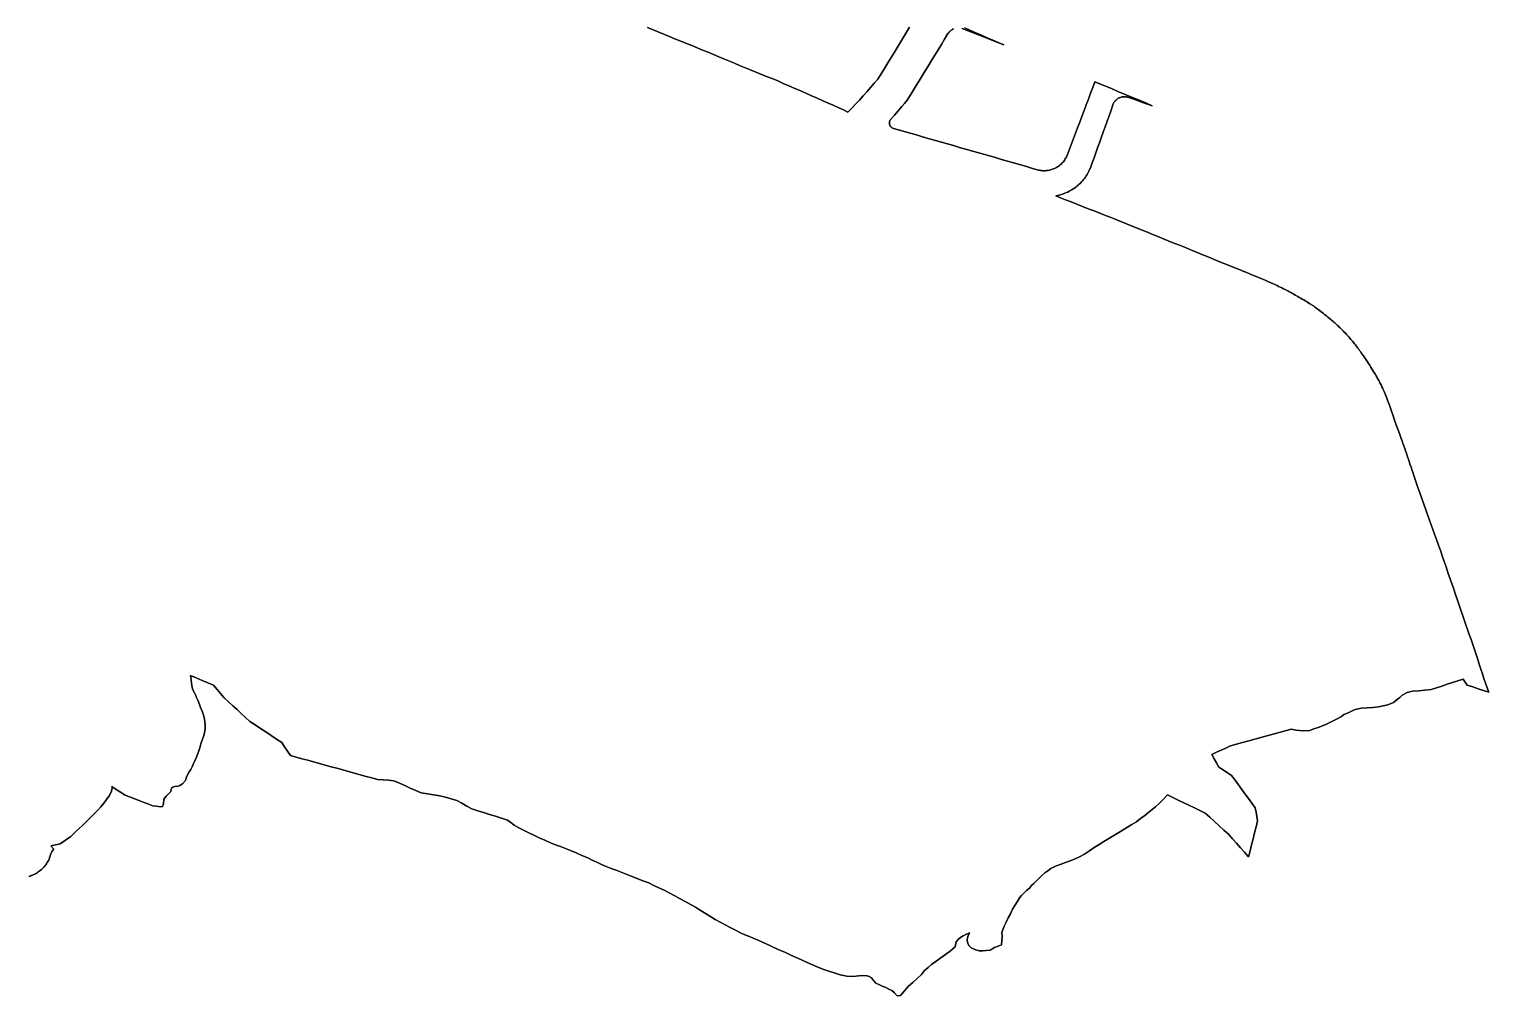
# Model space of a CAD drawing. Header units: inches. Extents: x 130170 to 284068, y 377793 to 804530.
# Drawn here: x 194628 to 196910, y 564370 to 565881 of the extents above; entities that cross this region are included whole.
import ezdxf

# ---------------------------------------------------------------- set-up
doc = ezdxf.new("R2010")
doc.units = ezdxf.units.IN
doc.header["$MEASUREMENT"] = 0
doc.layers.add('muni_il', color=7, linetype='Continuous')

msp = doc.modelspace()

# ---------------------------------------------------------------- linework, layer by layer
at = {"layer": 'muni_il'}
for points in [[(196072.4, 565881.6), (196071.3, 565881.1), (196070.3, 565880.5), (196069.3, 565879.9), (196068.4, 565879.2), (196067.5, 565878.4), (196066.6, 565877.6), (196065.8, 565876.7), (196065.1, 565875.8), (196064, 565874.3), (196058.8, 565865.8), (196053.7, 565857.4), (196048.5, 565849), (196043.3, 565840.5), (196038.2, 565832.1), (196033, 565823.7), (196028.3, 565816), (196023.6, 565808.4), (196018.9, 565800.7), (196014.2, 565793.1), (196009.5, 565785.4), (196004.8, 565777.8), (196000.1, 565770.1), (195996.1, 565765.3), (195992, 565760.5), (195986.3, 565753.7), (195980.5, 565747.1), (195974.6, 565740.5), (195974.1, 565739.8), (195973.9, 565739.5), (195973.7, 565739.2), (195973.3, 565738.5), (195973.1, 565738.2), (195973, 565737.8), (195972.7, 565737.1), (195972.6, 565736.7), (195972.5, 565736.3), (195972.4, 565735.5), (195972.4, 565735.1), (195972.4, 565734.7), (195972.4, 565734), (195972.5, 565733.2), (195972.6, 565732.8), (195972.6, 565732.4), (195972.9, 565731.7), (195973, 565731.3), (195973.2, 565730.9), (195973.5, 565730.3), (195973.7, 565729.9), (195973.9, 565729.6), (195974.4, 565729), (195974.7, 565728.7), (195975, 565728.4), (195975.5, 565727.9), (195975.8, 565727.6), (195976.2, 565727.4), (195976.8, 565727), (195977.2, 565726.8), (195977.5, 565726.6), (195978.7, 565726.2), (195988.1, 565723.5), (195997.5, 565720.8), (196006.9, 565718.1), (196016.2, 565715.4), (196025.6, 565712.7), (196035, 565710), (196044.4, 565707.3), (196053.7, 565704.6), (196063.1, 565701.9), (196072.5, 565699.2), (196081.9, 565696.5), (196091.2, 565693.8), (196100.6, 565691.1), (196110, 565688.5), (196119.4, 565685.8), (196128.7, 565683.1), (196138.1, 565680.4), (196147.5, 565677.7), (196156.9, 565675), (196166.2, 565672.3), (196175.6, 565669.6), (196185, 565666.9), (196194.4, 565664.2), (196203.7, 565661.5), (196205.4, 565661.1), (196207.1, 565660.7), (196208.8, 565660.4), (196210.5, 565660.2), (196212.3, 565660), (196214, 565660), (196215.7, 565660), (196217.5, 565660.1), (196219.2, 565660.3), (196220.9, 565660.5), (196222.6, 565660.9), (196224.3, 565661.3), (196226, 565661.7), (196227.6, 565662.3), (196229.2, 565662.9), (196230.8, 565663.6), (196232.4, 565664.4), (196233.9, 565665.2), (196235.4, 565666.1), (196236.8, 565667.1), (196238.2, 565668.1), (196239.5, 565669.2), (196240.8, 565670.3), (196242.1, 565671.6), (196243.3, 565672.8), (196244.4, 565674.1), (196245.5, 565675.5), (196246.5, 565676.9), (196247.4, 565678.4), (196248.3, 565679.9), (196249.1, 565681.4), (196249.8, 565682.9), (196250.7, 565685.1), (196253.9, 565693.5), (196257, 565701.8), (196260.2, 565710.2), (196263.3, 565718.6), (196266.5, 565727), (196269.9, 565736), (196273.3, 565745), (196276.7, 565754), (196280.1, 565763.1), (196283.5, 565772.1), (196286.9, 565781.1), (196290.3, 565790.1), (196293.7, 565799.2), (196302.6, 565795.4), (196311.6, 565791.6), (196320.6, 565787.9), (196329.6, 565784.1), (196338.5, 565780.4), (196347.5, 565776.6), (196356.5, 565772.9), (196365.5, 565769.1), (196374.4, 565765.4), (196383.4, 565761.6), (196375.8, 565764.3), (196368.1, 565766.9), (196360.5, 565769.6), (196352.8, 565772.2), (196345.1, 565774.8), (196344, 565775.2), (196342.8, 565775.4), (196341.7, 565775.6), (196340.5, 565775.7), (196339.3, 565775.7), (196338.1, 565775.6), (196336.9, 565775.5), (196335.8, 565775.3), (196334.6, 565775), (196333.5, 565774.7), (196332.4, 565774.2), (196331.3, 565773.7), (196330.2, 565773.2), (196329.2, 565772.6), (196328.3, 565771.9), (196327.4, 565771.1), (196326.5, 565770.3), (196325.7, 565769.5), (196324.9, 565768.6), (196324.2, 565767.6), (196323.5, 565766.6), (196323, 565765.6), (196322.4, 565764.5), (196321.9, 565763.2), (196318.9, 565754.6), (196315.8, 565746), (196312.7, 565737.4), (196309.7, 565728.8), (196306.6, 565720.2), (196303.6, 565711.6), (196300.7, 565703.7), (196297.9, 565695.9), (196295.1, 565688), (196292.3, 565680.1), (196289.5, 565672.2), (196286.7, 565664.3), (196286.6, 565664.1), (196286.5, 565663.8), (196284.9, 565660.3), (196283.8, 565658.2), (196282.7, 565656), (196281.4, 565654), (196280.1, 565651.9), (196278.8, 565649.9), (196277.3, 565648), (196275.8, 565646.1), (196274.3, 565644.2), (196272.7, 565642.4), (196271, 565640.7), (196269.2, 565639), (196267.4, 565637.4), (196265.6, 565635.8), (196263.7, 565634.3), (196261.7, 565632.9), (196259.7, 565631.5), (196257.7, 565630.2), (196255.6, 565629), (196253.5, 565627.8), (196251.3, 565626.7), (196249.1, 565625.7), (196246.9, 565624.8), (196244.6, 565623.9), (196242.3, 565623.1), (196240, 565622.4), (196237.7, 565621.8), (196235.3, 565621.3), (196232.9, 565620.8), (196232.8, 565620.8), (196232.7, 565620.7), (196240.1, 565617.7), (196247.5, 565614.6), (196256.4, 565611.1), (196265.4, 565607.6), (196274.4, 565604.1), (196283.3, 565600.6), (196292.3, 565597.1), (196301.3, 565593.6), (196310.2, 565590.1), (196317.8, 565587.1), (196325.3, 565584.1), (196332.8, 565581.1), (196339.7, 565578.3), (196346.6, 565575.5), (196353.5, 565572.7), (196362.6, 565569), (196371.8, 565565.4), (196376, 565563.7), (196381.9, 565561.3), (196387.8, 565558.9), (196394.9, 565556), (196402, 565553.1), (196408.3, 565550.6), (196414.6, 565548), (196420.2, 565545.7), (196425.9, 565543.4), (196431.1, 565541.3), (196436.3, 565539.2), (196441.1, 565537.2), (196445.9, 565535.3), (196454.9, 565531.6), (196463.5, 565528.1), (196466.8, 565526.7), (196475.4, 565523.2), (196484, 565519.7), (196492.6, 565516.2), (196501.2, 565512.6), (196509.7, 565509.2), (196518.2, 565505.8), (196526.7, 565502.4), (196526.8, 565502.4), (196527, 565502.3), (196534.6, 565499.2), (196541.8, 565496.3), (196548.5, 565493.5), (196554.6, 565491), (196559.8, 565488.8), (196564.2, 565486.9), (196567.9, 565485.3), (196571.1, 565483.8), (196573.8, 565482.6), (196576.3, 565481.4), (196578.6, 565480.3), (196580.9, 565479.2), (196583.5, 565477.9), (196586.1, 565476.6), (196588.5, 565475.4), (196590.9, 565474.2), (196593, 565473.1), (196595.1, 565472), (196597.1, 565470.9), (196599, 565469.9), (196600.9, 565468.9), (196602.8, 565467.9), (196604.8, 565466.8), (196606.8, 565465.6), (196608.9, 565464.4), (196611.1, 565463.2), (196613.3, 565461.9), (196615.6, 565460.6), (196617.9, 565459.3), (196620.1, 565457.9), (196622.3, 565456.6), (196624.4, 565455.4), (196626.3, 565454.2), (196628.1, 565453.1), (196629.7, 565452.1), (196631.2, 565451.2), (196632.4, 565450.4), (196633.4, 565449.7), (196634.4, 565449.1), (196635.2, 565448.6), (196636, 565448.1), (196636.8, 565447.5), (196637.7, 565446.8), (196638.7, 565446.1), (196639.9, 565445.2), (196641.3, 565444.1), (196642.9, 565442.9), (196644.8, 565441.5), (196646.7, 565440), (196648.8, 565438.3), (196651, 565436.6), (196653.2, 565434.8), (196655.6, 565433), (196657.8, 565431.1), (196660, 565429.4), (196662, 565427.7), (196663.8, 565426.2), (196665.6, 565424.7), (196667.2, 565423.3), (196668.8, 565422), (196670.2, 565420.7), (196671.6, 565419.5), (196673, 565418.2), (196674.4, 565416.9), (196675.8, 565415.6), (196677.3, 565414.2), (196678.8, 565412.7), (196680.3, 565411.1), (196681.9, 565409.5), (196683.6, 565407.8), (196685.3, 565405.9), (196687.1, 565404), (196688.8, 565402.1), (196690.6, 565400.1), (196692.3, 565398.2), (196693.9, 565396.3), (196695.5, 565394.5), (196696.9, 565392.8), (196698.3, 565391.1), (196699.7, 565389.4), (196701, 565387.7), (196702.3, 565386), (196703.6, 565384.3), (196704.9, 565382.6), (196706.3, 565380.8), (196707.6, 565379), (196708.9, 565377.2), (196710.2, 565375.3), (196711.6, 565373.3), (196713.1, 565371.2), (196714.6, 565369), (196716.2, 565366.6), (196717.9, 565364.1), (196719.7, 565361.4), (196721.5, 565358.6), (196723.3, 565355.8), (196725.1, 565353), (196726.8, 565350.2), (196728.4, 565347.6), (196729.9, 565345.2), (196731.3, 565343), (196732.4, 565341.1), (196733.5, 565339.4), (196734.4, 565337.8), (196735.2, 565336.3), (196736, 565334.8), (196736.8, 565333.3), (196737.7, 565331.8), (196738.5, 565330.1), (196739.4, 565328.5), (196740.2, 565326.9), (196741, 565325.3), (196741.7, 565323.7), (196742.5, 565322.1), (196743.3, 565320.4), (196744.1, 565318.7), (196744.9, 565316.7), (196745.8, 565314.6), (196746.9, 565312.2), (196747.9, 565309.6), (196749, 565306.9), (196750.1, 565304.1), (196751.2, 565301.3), (196752.2, 565298.5), (196753.2, 565295.9), (196754.2, 565293.2), (196755.2, 565290.4), (196756.2, 565287.4), (196757.4, 565284.2), (196757.4, 565284), (196757.4, 565284), (196757.5, 565283.8), (196759.8, 565276.8), (196762.2, 565269.8), (196764.7, 565262.8), (196767.2, 565255.9), (196769.8, 565249), (196770.9, 565245.8), (196772.5, 565241.5), (196773.9, 565237.4), (196775.3, 565233.5), (196776.7, 565229.7), (196778, 565225.9), (196779.3, 565222.1), (196780.6, 565218.2), (196782, 565214.2), (196783.4, 565210.1), (196784.9, 565205.8), (196786.3, 565201.4), (196788, 565196.4), (196789.9, 565190.8), (196790.2, 565190), (196792.9, 565181.9), (196795.6, 565173.8), (196798.7, 565164.9), (196801.8, 565156.1), (196804.8, 565147.3), (196807.9, 565138.5), (196811, 565129.6), (196814.1, 565120.8), (196816.7, 565113.5), (196819.4, 565106.2), (196822.1, 565098.9), (196824.8, 565091.6), (196827.8, 565083.1), (196830.8, 565074.7), (196833.8, 565066.2), (196836.8, 565057.7), (196839.7, 565049), (196842.7, 565040.4), (196845.6, 565031.7), (196848.5, 565023), (196851.5, 565014.4), (196854.6, 565005.8), (196857.6, 564997.2), (196860.7, 564988.6), (196863.2, 564980.8), (196865.8, 564973.1), (196868.3, 564965.4), (196870.8, 564957.7), (196873.6, 564950), (196876.3, 564942.4), (196879, 564934.8), (196881.7, 564927.1), (196884.4, 564919.2), (196887.1, 564911.3), (196889.8, 564903.4), (196892.2, 564895.8), (196894.6, 564888.3), (196897.1, 564880.7), (196899.5, 564873.2), (196902, 564866), (196904.5, 564858.8), (196907, 564851.6), (196909.5, 564844.4), (196901.1, 564847.2), (196892.7, 564850), (196884.3, 564852.8), (196875.9, 564855.6), (196872.7, 564860.4), (196869.5, 564865.2), (196861.1, 564862.4), (196852.8, 564859.6), (196844.4, 564856.9), (196836.1, 564854.1), (196827.7, 564851.3), (196819.3, 564848.6), (196809.6, 564847.7), (196799.9, 564846.9), (196790.2, 564846), (196781.8, 564844.1), (196774.1, 564839.8), (196770.3, 564836.5), (196766.5, 564833.2), (196760.4, 564828.4), (196751.8, 564824.8), (196744.4, 564823.2), (196737, 564821.6), (196728.1, 564820.9), (196719.3, 564820.2), (196710.5, 564819.5), (196705.4, 564818.4), (196700.4, 564817.4), (196695.1, 564814.9), (196689.8, 564812.4), (196683.1, 564809.7), (196679, 564806.6), (196670.6, 564802), (196662.1, 564797.5), (196655.7, 564794.8), (196649.4, 564792.2), (196643, 564789.5), (196636.2, 564787.2), (196629.5, 564784.9), (196619.8, 564784.4), (196613.8, 564784.7), (196607.8, 564785.1), (196600.9, 564786.6), (196591.3, 564784), (196581.8, 564781.4), (196572.2, 564778.8), (196562.7, 564776.2), (196553.2, 564773.6), (196543.6, 564771), (196534.1, 564768.4), (196524.5, 564765.8), (196515, 564763.2), (196505.5, 564760.6), (196498.3, 564757.3), (196491.1, 564753.9), (196483.9, 564750.6), (196476.7, 564747.2), (196480.3, 564740.6), (196484, 564734.1), (196487.6, 564727.5), (196494.3, 564723.1), (196500.9, 564718.7), (196507.5, 564714.3), (196512.8, 564707), (196518.1, 564699.8), (196523.4, 564692.6), (196528.7, 564685.4), (196534, 564678.2), (196539.2, 564671), (196544.5, 564663.8), (196545.7, 564657), (196546.8, 564650.1), (196547.9, 564643.3), (196545.6, 564634), (196543.3, 564624.7), (196541, 564615.4), (196538.6, 564606), (196536.3, 564596.7), (196534, 564587.4), (196527.7, 564594.4), (196521.4, 564601.4), (196515.1, 564608.4), (196508.8, 564615.4), (196502.4, 564622.5), (196495.1, 564629.1), (196487.9, 564635.7), (196480.6, 564642.4), (196473.3, 564649), (196466, 564655.6), (196457.6, 564659.7), (196449.2, 564663.7), (196440.8, 564667.8), (196432.5, 564671.8), (196424.1, 564675.9), (196415.7, 564679.9), (196407.3, 564684), (196400.4, 564676.9), (196393.6, 564669.9), (196388.4, 564665.5), (196383.3, 564661.2), (196378.2, 564656.8), (196371.6, 564651.9), (196365.1, 564647), (196358.5, 564642.1), (196351.7, 564637.9), (196344.8, 564633.6), (196338, 564629.4), (196331.1, 564625.1), (196323.4, 564620.5), (196315.7, 564615.9), (196307.9, 564611.3), (196300.2, 564606.7), (196292.6, 564601.6), (196285.1, 564596.6), (196277.5, 564591.5), (196269.6, 564587.4), (196261.8, 564583.3), (196254.9, 564580.8), (196248, 564578.4), (196241.1, 564575.9), (196236.2, 564574), (196231.3, 564572.2), (196224.6, 564568.7), (196219.9, 564565.5), (196215.3, 564562.4), (196210.8, 564558), (196206.4, 564553.7), (196199.9, 564547.1), (196198.2, 564545.7), (196194.7, 564542.1), (196191.2, 564538.4), (196187, 564534.6), (196182.9, 564530.8), (196179.2, 564526.9), (196175.6, 564523), (196172.1, 564517), (196168.6, 564511), (196165, 564505.1), (196161.7, 564498.3), (196158.3, 564491.6), (196154.9, 564484.9), (196152.5, 564479.8), (196150.1, 564474.8), (196148.4, 564469.1), (196148.5, 564462.4), (196148.2, 564456.1), (196147.9, 564449.8), (196142.4, 564447.6), (196137, 564445.4), (196129.8, 564441.3), (196123.8, 564440.6), (196118.6, 564440.2), (196112.7, 564440.4), (196105.9, 564442.2), (196100.5, 564444.8), (196097.1, 564448.1), (196094.9, 564451.5), (196094.2, 564456.7), (196094.3, 564460.3), (196095.4, 564464), (196097.6, 564468), (196097.7, 564468.1), (196097.7, 564468.3), (196090, 564464.8), (196087.6, 564463.4), (196083.7, 564461.2), (196080.6, 564458.4), (196076.9, 564454.2), (196075.3, 564446.5), (196067.7, 564440.3), (196060.1, 564434.2), (196052.8, 564429), (196045.5, 564423.8), (196038.2, 564418.6), (196032.8, 564414), (196027.4, 564409.4), (196022.5, 564403), (196015.8, 564396.9), (196009.2, 564390.9), (196002.5, 564384.8), (195996.2, 564377.6), (195990, 564370.3), (195984.5, 564369.9), (195980.3, 564374.4), (195976.1, 564378), (195971.6, 564380.5), (195967, 564382.9), (195960.2, 564385.5), (195955.9, 564387.4), (195951.1, 564389.7), (195947.4, 564393.8), (195944.4, 564397.8), (195939.8, 564400.6), (195936.9, 564401.3), (195930.1, 564401.4), (195924.8, 564400.9), (195915, 564400.2), (195905.9, 564400.8), (195900.7, 564401.8), (195895.5, 564402.8), (195887.5, 564405.4), (195879.5, 564408), (195870.1, 564411.2), (195860.6, 564414.4), (195852.1, 564418.3), (195843.7, 564422.1), (195835.2, 564425.9), (195826.7, 564429.8), (195818.2, 564433.6), (195809.8, 564437.5), (195801.3, 564441.3), (195792.8, 564445.1), (195784.4, 564449), (195775.9, 564452.8), (195767.4, 564456.7), (195760.5, 564459.5), (195753.5, 564462.4), (195746.5, 564465.3), (195739.6, 564468.1), (195731.7, 564472.4), (195723.7, 564476.6), (195715.8, 564480.9), (195707.9, 564485.2), (195699.9, 564489.4), (195691.7, 564494.4), (195683.6, 564499.4), (195675.4, 564504.4), (195669.1, 564508.3), (195662.7, 564512.2), (195654.1, 564516.9), (195645.5, 564521.6), (195636.9, 564526.4), (195628.3, 564531.1), (195620.2, 564534.9), (195612.2, 564538.7), (195604.2, 564542.5), (195596.2, 564546.3), (195587.1, 564549.9), (195577.9, 564553.5), (195568.8, 564557.1), (195561, 564560.1), (195553.2, 564563.1), (195545.3, 564566.1), (195537.5, 564569.1), (195529.7, 564572.1), (195522.5, 564575.4), (195515.2, 564578.8), (195508, 564582.2), (195500.8, 564585.5), (195491.7, 564589.4), (195482.7, 564593.3), (195473.7, 564597.1), (195465.9, 564600.1), (195458.2, 564603.1), (195450.4, 564606.1), (195442.7, 564609.1), (195433.9, 564613.1), (195425.1, 564617.1), (195416.3, 564621.1), (195407.6, 564625.1), (195400.3, 564628.9), (195393.1, 564632.7), (195385.8, 564636.6), (195380.5, 564640.6), (195375.2, 564644.6), (195365.9, 564647.5), (195356.6, 564650.5), (195347.3, 564653.4), (195338.1, 564656.3), (195328.8, 564659.3), (195319.5, 564662.2), (195311.7, 564666.6), (195304, 564671.1), (195296.2, 564675.5), (195287.3, 564677.9), (195278.5, 564680.3), (195269.7, 564682.7), (195259.9, 564684.1), (195250.2, 564685.5), (195240.5, 564687), (195231.9, 564690.8), (195223.4, 564694.7), (195214.8, 564698.5), (195206.3, 564702.4), (195197.8, 564706.2), (195189.3, 564706.8), (195180.9, 564707.4), (195172.4, 564708), (195163.3, 564710.5), (195154.2, 564713), (195145.1, 564715.5), (195136, 564718), (195126.9, 564720.5), (195117.8, 564723.1), (195108.7, 564725.6), (195099.6, 564728.1), (195090.5, 564730.6), (195081.4, 564733.1), (195072.3, 564735.6), (195063.2, 564738.1), (195054.1, 564740.6), (195045, 564743.1), (195035.9, 564745.6), (195031.4, 564752.3), (195026.9, 564759), (195022.4, 564765.8), (195014.1, 564771.3), (195005.8, 564776.8), (194997.5, 564782.4), (194989.2, 564787.9), (194980.9, 564793.5), (194972.6, 564799), (194965.9, 564805.1), (194959.2, 564811.3), (194952.5, 564817.4), (194945.8, 564823.5), (194939.1, 564829.7), (194932.4, 564835.8), (194926.9, 564842.4), (194921.4, 564849), (194915.9, 564855.6), (194906.9, 564859.4), (194897.9, 564863.1), (194888.9, 564866.9), (194879.9, 564870.6), (194880.2, 564868.3), (194880.7, 564864.1), (194881.3, 564858.5), (194882.5, 564852.1), (194883.6, 564848.1), (194885.8, 564843.5), (194888.1, 564839.6), (194888.9, 564837.4), (194891.2, 564832), (194893.1, 564827), (194895.6, 564820.8), (194898.2, 564814.9), (194900, 564808.9), (194901.9, 564802.9), (194901.9, 564802.6), (194901.9, 564802.3), (194902.3, 564798.2), (194902.8, 564792.6), (194902.6, 564786.7), (194901.6, 564781.5), (194900.6, 564777.1), (194898.9, 564772.2), (194898.3, 564771), (194896, 564764.1), (194894.2, 564757.8), (194893.1, 564754.4), (194891, 564747.3), (194888.7, 564741.8), (194886.3, 564736.3), (194884.6, 564733.2), (194882.2, 564727.8), (194880.1, 564723.9), (194877.6, 564720.1), (194874.7, 564714.5), (194873.5, 564711.5), (194872.6, 564707.9), (194871.4, 564705.8), (194867.3, 564701.4), (194863, 564698.5), (194860, 564697.8), (194855.1, 564697.3), (194852, 564696.3), (194850.6, 564694.9), (194849.3, 564692), (194849.4, 564689.7), (194845.6, 564685.8), (194841.7, 564682), (194838.2, 564677.3), (194837.6, 564669.9), (194836, 564665.9), (194832.2, 564665.5), (194826.5, 564666.3), (194820.9, 564667.1), (194813.3, 564670), (194805.6, 564672.8), (194798, 564675.7), (194791.1, 564678.4), (194784.3, 564681), (194777.4, 564683.7), (194770.6, 564688.2), (194763.8, 564692.6), (194757, 564697.1), (194757.1, 564694.8), (194756.7, 564691.8), (194755.7, 564688.3), (194752.6, 564682.5), (194748.3, 564676.8), (194744.1, 564671.1), (194739.8, 564665.3), (194734.9, 564660.3), (194730, 564655.2), (194725.1, 564650.1), (194720.3, 564645.4), (194715.5, 564640.8), (194710.7, 564636.1), (194706.2, 564631.9), (194701.8, 564627.6), (194697.1, 564623.2), (194692.5, 564618.8), (194684.3, 564613.2), (194676.2, 564607.5), (194668.8, 564605.9), (194661.4, 564604.2), (194666, 564599.3), (194663.3, 564595.9), (194661.7, 564591.7), (194659.9, 564587.3), (194658.1, 564581.8), (194657, 564579.8), (194655.9, 564578.1), (194654.8, 564576.4), (194653.6, 564574.7), (194652.3, 564573.1), (194651, 564571.6), (194649.6, 564570.1), (194648.1, 564568.6), (194646.6, 564567.2), (194645, 564565.9), (194643.4, 564564.7), (194641.8, 564563.5), (194640.1, 564562.4), (194638.3, 564561.3), (194636.5, 564560.3), (194634.7, 564559.4), (194632.8, 564558.6), (194630.9, 564557.8), (194629, 564557.1), (194627, 564556.5)], [(194627, 564556.5), (194629, 564557.1), (194630.9, 564557.8), (194632.8, 564558.6), (194634.7, 564559.4), (194636.5, 564560.3), (194638.3, 564561.3), (194640.1, 564562.4), (194641.8, 564563.5), (194643.4, 564564.7), (194645, 564565.9), (194646.6, 564567.2), (194648.1, 564568.6), (194649.6, 564570.1), (194651, 564571.6), (194652.3, 564573.1), (194653.6, 564574.7), (194654.8, 564576.4), (194655.9, 564578.1), (194657, 564579.8), (194658.1, 564581.8), (194659.9, 564587.3), (194661.7, 564591.7), (194663.3, 564595.9), (194666, 564599.3), (194661.4, 564604.2), (194668.8, 564605.9), (194676.2, 564607.5), (194684.3, 564613.2), (194692.5, 564618.8), (194697.1, 564623.2), (194701.8, 564627.6), (194706.2, 564631.9), (194710.7, 564636.1), (194715.5, 564640.8), (194720.3, 564645.4), (194725.1, 564650.1), (194730, 564655.2), (194734.9, 564660.3), (194739.8, 564665.3), (194744.1, 564671.1), (194748.3, 564676.8), (194752.6, 564682.5), (194755.7, 564688.3), (194756.7, 564691.8), (194757.1, 564694.8), (194757, 564697.1), (194763.8, 564692.6), (194770.6, 564688.2), (194777.4, 564683.7), (194784.3, 564681), (194791.1, 564678.4), (194798, 564675.7), (194805.6, 564672.8), (194813.3, 564670), (194820.9, 564667.1), (194826.5, 564666.3), (194832.2, 564665.5), (194836, 564665.9), (194837.6, 564669.9), (194838.2, 564677.3), (194841.7, 564682), (194845.6, 564685.8), (194849.4, 564689.7), (194849.3, 564692), (194850.6, 564694.9), (194852, 564696.3), (194855.1, 564697.3), (194860, 564697.8), (194863, 564698.5), (194867.3, 564701.4), (194871.4, 564705.8), (194872.6, 564707.9), (194873.5, 564711.5), (194874.7, 564714.5), (194877.6, 564720.1), (194880.1, 564723.9), (194882.2, 564727.8), (194884.6, 564733.2), (194886.3, 564736.3), (194888.7, 564741.8), (194891, 564747.3), (194893.1, 564754.4), (194894.2, 564757.8), (194896, 564764.1), (194898.3, 564771), (194898.9, 564772.2), (194900.6, 564777.1), (194901.6, 564781.5), (194902.6, 564786.7), (194902.8, 564792.6), (194902.3, 564798.2), (194901.9, 564802.3), (194901.9, 564802.6), (194901.9, 564802.9), (194900, 564808.9), (194898.2, 564814.9), (194895.6, 564820.8), (194893.1, 564827), (194891.2, 564832), (194888.9, 564837.4), (194888.1, 564839.6), (194885.8, 564843.5), (194883.6, 564848.1), (194882.5, 564852.1), (194881.3, 564858.5), (194880.7, 564864.1), (194880.2, 564868.3), (194879.9, 564870.6), (194888.9, 564866.9), (194897.9, 564863.1), (194906.9, 564859.4), (194915.9, 564855.6), (194921.4, 564849), (194926.9, 564842.4), (194932.4, 564835.8), (194939.1, 564829.7), (194945.8, 564823.5), (194952.5, 564817.4), (194959.2, 564811.3), (194965.9, 564805.1), (194972.6, 564799), (194980.9, 564793.5), (194989.2, 564787.9), (194997.5, 564782.4), (195005.8, 564776.8), (195014.1, 564771.3), (195022.4, 564765.8), (195026.9, 564759), (195031.4, 564752.3), (195035.9, 564745.6), (195045, 564743.1), (195054.1, 564740.6), (195063.2, 564738.1), (195072.3, 564735.6), (195081.4, 564733.1), (195090.5, 564730.6), (195099.6, 564728.1), (195108.7, 564725.6), (195117.8, 564723.1), (195126.9, 564720.5), (195136, 564718), (195145.1, 564715.5), (195154.2, 564713), (195163.3, 564710.5), (195172.4, 564708), (195180.9, 564707.4), (195189.3, 564706.8), (195197.8, 564706.2), (195206.3, 564702.4), (195214.8, 564698.5), (195223.4, 564694.7), (195231.9, 564690.8), (195240.5, 564687), (195250.2, 564685.5), (195259.9, 564684.1), (195269.7, 564682.7), (195278.5, 564680.3), (195287.3, 564677.9), (195296.2, 564675.5), (195304, 564671.1), (195311.7, 564666.6), (195319.5, 564662.2), (195328.8, 564659.3), (195338.1, 564656.3), (195347.3, 564653.4), (195356.6, 564650.5), (195365.9, 564647.5), (195375.2, 564644.6), (195380.5, 564640.6), (195385.8, 564636.6), (195393.1, 564632.7), (195400.3, 564628.9), (195407.6, 564625.1), (195416.3, 564621.1), (195425.1, 564617.1), (195433.9, 564613.1), (195442.7, 564609.1), (195450.4, 564606.1), (195458.2, 564603.1), (195465.9, 564600.1), (195473.7, 564597.1), (195482.7, 564593.3), (195491.7, 564589.4), (195500.8, 564585.5), (195508, 564582.2), (195515.2, 564578.8), (195522.5, 564575.4), (195529.7, 564572.1), (195537.5, 564569.1), (195545.3, 564566.1), (195553.2, 564563.1), (195561, 564560.1), (195568.8, 564557.1), (195577.9, 564553.5), (195587.1, 564549.9), (195596.2, 564546.3), (195604.2, 564542.5), (195612.2, 564538.7), (195620.2, 564534.9), (195628.3, 564531.1), (195636.9, 564526.4), (195645.5, 564521.6), (195654.1, 564516.9), (195662.7, 564512.2), (195669.1, 564508.3), (195675.4, 564504.4), (195683.6, 564499.4), (195691.7, 564494.4), (195699.9, 564489.4), (195707.9, 564485.2), (195715.8, 564480.9), (195723.7, 564476.6), (195731.7, 564472.4), (195739.6, 564468.1), (195746.5, 564465.3), (195753.5, 564462.4), (195760.5, 564459.5), (195767.4, 564456.7), (195775.9, 564452.8), (195784.4, 564449), (195792.8, 564445.1), (195801.3, 564441.3), (195809.8, 564437.5), (195818.2, 564433.6), (195826.7, 564429.8), (195835.2, 564425.9), (195843.7, 564422.1), (195852.1, 564418.3), (195860.6, 564414.4), (195870.1, 564411.2), (195879.5, 564408), (195887.5, 564405.4), (195895.5, 564402.8), (195900.7, 564401.8), (195905.9, 564400.8), (195915, 564400.2), (195924.8, 564400.9), (195930.1, 564401.4), (195936.9, 564401.3), (195939.8, 564400.6), (195944.4, 564397.8), (195947.4, 564393.8), (195951.1, 564389.7), (195955.9, 564387.4), (195960.2, 564385.5), (195967, 564382.9), (195971.6, 564380.5), (195976.1, 564378), (195980.3, 564374.4), (195984.5, 564369.9), (195990, 564370.3), (195996.2, 564377.6), (196002.5, 564384.8), (196009.2, 564390.9), (196015.8, 564396.9), (196022.5, 564403), (196027.4, 564409.4), (196032.8, 564414), (196038.2, 564418.6), (196045.5, 564423.8), (196052.8, 564429), (196060.1, 564434.2), (196067.7, 564440.3), (196075.3, 564446.5), (196076.9, 564454.2), (196080.6, 564458.4), (196083.7, 564461.2), (196087.6, 564463.4), (196090, 564464.8), (196097.7, 564468.3), (196097.7, 564468.1), (196097.6, 564468), (196095.4, 564464), (196094.3, 564460.3), (196094.2, 564456.7), (196094.9, 564451.5), (196097.1, 564448.1), (196100.5, 564444.8), (196105.9, 564442.2), (196112.7, 564440.4), (196118.6, 564440.2), (196123.8, 564440.6), (196129.8, 564441.3), (196137, 564445.4), (196142.4, 564447.6), (196147.9, 564449.8), (196148.2, 564456.1), (196148.5, 564462.4), (196148.4, 564469.1), (196150.1, 564474.8), (196152.5, 564479.8), (196154.9, 564484.9), (196158.3, 564491.6), (196161.7, 564498.3), (196165, 564505.1), (196168.6, 564511), (196172.1, 564517), (196175.6, 564523), (196179.2, 564526.9), (196182.9, 564530.8), (196187, 564534.6), (196191.2, 564538.4), (196194.7, 564542.1), (196198.2, 564545.7), (196199.9, 564547.1), (196206.4, 564553.7), (196210.8, 564558), (196215.3, 564562.4), (196219.9, 564565.5), (196224.6, 564568.7), (196231.3, 564572.2), (196236.2, 564574), (196241.1, 564575.9), (196248, 564578.4), (196254.9, 564580.8), (196261.8, 564583.3), (196269.6, 564587.4), (196277.5, 564591.5), (196285.1, 564596.6), (196292.6, 564601.6), (196300.2, 564606.7), (196307.9, 564611.3), (196315.7, 564615.9), (196323.4, 564620.5), (196331.1, 564625.1), (196338, 564629.4), (196344.8, 564633.6), (196351.7, 564637.9), (196358.5, 564642.1), (196365.1, 564647), (196371.6, 564651.9), (196378.2, 564656.8), (196383.3, 564661.2), (196388.4, 564665.5), (196393.6, 564669.9), (196400.4, 564676.9), (196407.3, 564684), (196415.7, 564679.9), (196424.1, 564675.9), (196432.5, 564671.8), (196440.8, 564667.8), (196449.2, 564663.7), (196457.6, 564659.7), (196466, 564655.6), (196473.3, 564649), (196480.6, 564642.4), (196487.9, 564635.7), (196495.1, 564629.1), (196502.4, 564622.5), (196508.8, 564615.4), (196515.1, 564608.4), (196521.4, 564601.4), (196527.7, 564594.4), (196534, 564587.4), (196536.3, 564596.7), (196538.6, 564606), (196541, 564615.4), (196543.3, 564624.7), (196545.6, 564634), (196547.9, 564643.3), (196546.8, 564650.1), (196545.7, 564657), (196544.5, 564663.8), (196539.2, 564671), (196534, 564678.2), (196528.7, 564685.4), (196523.4, 564692.6), (196518.1, 564699.8), (196512.8, 564707), (196507.5, 564714.3), (196500.9, 564718.7), (196494.3, 564723.1), (196487.6, 564727.5), (196484, 564734.1), (196480.3, 564740.6), (196476.7, 564747.2), (196483.9, 564750.6), (196491.1, 564753.9), (196498.3, 564757.3), (196505.5, 564760.6), (196515, 564763.2), (196524.5, 564765.8), (196534.1, 564768.4), (196543.6, 564771), (196553.2, 564773.6), (196562.7, 564776.2), (196572.2, 564778.8), (196581.8, 564781.4), (196591.3, 564784), (196600.9, 564786.6), (196607.8, 564785.1), (196613.8, 564784.7), (196619.8, 564784.4), (196629.5, 564784.9), (196636.2, 564787.2), (196643, 564789.5), (196649.4, 564792.2), (196655.7, 564794.8), (196662.1, 564797.5), (196670.6, 564802), (196679, 564806.6), (196683.1, 564809.7), (196689.8, 564812.4), (196695.1, 564814.9), (196700.4, 564817.4), (196705.4, 564818.4), (196710.5, 564819.5), (196719.3, 564820.2), (196728.1, 564820.9), (196737, 564821.6), (196744.4, 564823.2), (196751.8, 564824.8), (196760.4, 564828.4), (196766.5, 564833.2), (196770.3, 564836.5), (196774.1, 564839.8), (196781.8, 564844.1), (196790.2, 564846), (196799.9, 564846.9), (196809.6, 564847.7), (196819.3, 564848.6), (196827.7, 564851.3), (196836.1, 564854.1), (196844.4, 564856.9), (196852.8, 564859.6), (196861.1, 564862.4), (196869.5, 564865.2), (196872.7, 564860.4), (196875.9, 564855.6), (196884.3, 564852.8), (196892.7, 564850), (196901.1, 564847.2), (196909.5, 564844.4), (196907, 564851.6), (196904.5, 564858.8), (196902, 564866), (196899.5, 564873.2), (196897.1, 564880.7), (196894.6, 564888.3), (196892.2, 564895.8), (196889.8, 564903.4), (196887.1, 564911.3), (196884.4, 564919.2), (196881.7, 564927.1), (196879, 564934.8), (196876.3, 564942.4), (196873.6, 564950), (196870.8, 564957.7), (196868.3, 564965.4), (196865.8, 564973.1), (196863.2, 564980.8), (196860.7, 564988.6), (196857.6, 564997.2), (196854.6, 565005.8), (196851.5, 565014.4), (196848.5, 565023), (196845.6, 565031.7), (196842.7, 565040.4), (196839.7, 565049), (196836.8, 565057.7), (196833.8, 565066.2), (196830.8, 565074.7), (196827.8, 565083.1), (196824.8, 565091.6), (196822.1, 565098.9), (196819.4, 565106.2), (196816.7, 565113.5), (196814.1, 565120.8), (196811, 565129.6), (196807.9, 565138.5), (196804.8, 565147.3), (196801.8, 565156.1), (196798.7, 565164.9), (196795.6, 565173.8), (196792.9, 565181.9), (196790.2, 565190), (196789.9, 565190.8), (196788, 565196.4), (196786.3, 565201.4), (196784.9, 565205.8), (196783.4, 565210.1), (196782, 565214.2), (196780.6, 565218.2), (196779.3, 565222.1), (196778, 565225.9), (196776.7, 565229.7), (196775.3, 565233.5), (196773.9, 565237.4), (196772.5, 565241.5), (196770.9, 565245.8), (196769.8, 565249), (196767.2, 565255.9), (196764.7, 565262.8), (196762.2, 565269.8), (196759.8, 565276.8), (196757.5, 565283.8), (196757.4, 565284), (196757.4, 565284), (196757.4, 565284.2), (196756.2, 565287.4), (196755.2, 565290.4), (196754.2, 565293.2), (196753.2, 565295.9), (196752.2, 565298.5), (196751.2, 565301.3), (196750.1, 565304.1), (196749, 565306.9), (196747.9, 565309.6), (196746.9, 565312.2), (196745.8, 565314.6), (196744.9, 565316.7), (196744.1, 565318.7), (196743.3, 565320.4), (196742.5, 565322.1), (196741.7, 565323.7), (196741, 565325.3), (196740.2, 565326.9), (196739.4, 565328.5), (196738.5, 565330.1), (196737.7, 565331.8), (196736.8, 565333.3), (196736, 565334.8), (196735.2, 565336.3), (196734.4, 565337.8), (196733.5, 565339.4), (196732.4, 565341.1), (196731.3, 565343), (196729.9, 565345.2), (196728.4, 565347.6), (196726.8, 565350.2), (196725.1, 565353), (196723.3, 565355.8), (196721.5, 565358.6), (196719.7, 565361.4), (196717.9, 565364.1), (196716.2, 565366.6), (196714.6, 565369), (196713.1, 565371.2), (196711.6, 565373.3), (196710.2, 565375.3), (196708.9, 565377.2), (196707.6, 565379), (196706.3, 565380.8), (196704.9, 565382.6), (196703.6, 565384.3), (196702.3, 565386), (196701, 565387.7), (196699.7, 565389.4), (196698.3, 565391.1), (196696.9, 565392.8), (196695.5, 565394.5), (196693.9, 565396.3), (196692.3, 565398.2), (196690.6, 565400.1), (196688.8, 565402.1), (196687.1, 565404), (196685.3, 565405.9), (196683.6, 565407.8), (196681.9, 565409.5), (196680.3, 565411.1), (196678.8, 565412.7), (196677.3, 565414.2), (196675.8, 565415.6), (196674.4, 565416.9), (196673, 565418.2), (196671.6, 565419.5), (196670.2, 565420.7), (196668.8, 565422), (196667.2, 565423.3), (196665.6, 565424.7), (196663.8, 565426.2), (196662, 565427.7), (196660, 565429.4), (196657.8, 565431.1), (196655.6, 565433), (196653.2, 565434.8), (196651, 565436.6), (196648.8, 565438.3), (196646.7, 565440), (196644.8, 565441.5), (196642.9, 565442.9), (196641.3, 565444.1), (196639.9, 565445.2), (196638.7, 565446.1), (196637.7, 565446.8), (196636.8, 565447.5), (196636, 565448.1), (196635.2, 565448.6), (196634.4, 565449.1), (196633.4, 565449.7), (196632.4, 565450.4), (196631.2, 565451.2), (196629.7, 565452.1), (196628.1, 565453.1), (196626.3, 565454.2), (196624.4, 565455.4), (196622.3, 565456.6), (196620.1, 565457.9), (196617.9, 565459.3), (196615.6, 565460.6), (196613.3, 565461.9), (196611.1, 565463.2), (196608.9, 565464.4), (196606.8, 565465.6), (196604.8, 565466.8), (196602.8, 565467.9), (196600.9, 565468.9), (196599, 565469.9), (196597.1, 565470.9), (196595.1, 565472), (196593, 565473.1), (196590.9, 565474.2), (196588.5, 565475.4), (196586.1, 565476.6), (196583.5, 565477.9), (196580.9, 565479.2), (196578.6, 565480.3), (196576.3, 565481.4), (196573.8, 565482.6), (196571.1, 565483.8), (196567.9, 565485.3), (196564.2, 565486.9), (196559.8, 565488.8), (196554.6, 565491), (196548.5, 565493.5), (196541.8, 565496.3), (196534.6, 565499.2), (196527, 565502.3), (196526.8, 565502.4), (196526.7, 565502.4), (196518.2, 565505.8), (196509.7, 565509.2), (196501.2, 565512.6), (196492.6, 565516.2), (196484, 565519.7), (196475.4, 565523.2), (196466.8, 565526.7), (196463.5, 565528.1), (196454.9, 565531.6), (196445.9, 565535.3), (196441.1, 565537.2), (196436.3, 565539.2), (196431.1, 565541.3), (196425.9, 565543.4), (196420.2, 565545.7), (196414.6, 565548), (196408.3, 565550.6), (196402, 565553.1), (196394.9, 565556), (196387.8, 565558.9), (196381.9, 565561.3), (196376, 565563.7), (196371.8, 565565.4), (196362.6, 565569), (196353.5, 565572.7), (196346.6, 565575.5), (196339.7, 565578.3), (196332.8, 565581.1), (196325.3, 565584.1), (196317.8, 565587.1), (196310.2, 565590.1), (196301.3, 565593.6), (196292.3, 565597.1), (196283.3, 565600.6), (196274.4, 565604.1), (196265.4, 565607.6), (196256.4, 565611.1), (196247.5, 565614.6), (196240.1, 565617.7), (196232.7, 565620.7), (196232.8, 565620.8), (196232.9, 565620.8), (196235.3, 565621.3), (196237.7, 565621.8), (196240, 565622.4), (196242.3, 565623.1), (196244.6, 565623.9), (196246.9, 565624.8), (196249.1, 565625.7), (196251.3, 565626.7), (196253.5, 565627.8), (196255.6, 565629), (196257.7, 565630.2), (196259.7, 565631.5), (196261.7, 565632.9), (196263.7, 565634.3), (196265.6, 565635.8), (196267.4, 565637.4), (196269.2, 565639), (196271, 565640.7), (196272.7, 565642.4), (196274.3, 565644.2), (196275.8, 565646.1), (196277.3, 565648), (196278.8, 565649.9), (196280.1, 565651.9), (196281.4, 565654), (196282.7, 565656), (196283.8, 565658.2), (196284.9, 565660.3), (196286.5, 565663.8), (196286.6, 565664.1), (196286.7, 565664.3), (196289.5, 565672.2), (196292.3, 565680.1), (196295.1, 565688), (196297.9, 565695.9), (196300.7, 565703.7), (196303.6, 565711.6), (196306.6, 565720.2), (196309.7, 565728.8), (196312.7, 565737.4), (196315.8, 565746), (196318.9, 565754.6), (196321.9, 565763.2), (196322.4, 565764.5), (196323, 565765.6), (196323.5, 565766.6), (196324.2, 565767.6), (196324.9, 565768.6), (196325.7, 565769.5), (196326.5, 565770.3), (196327.4, 565771.1), (196328.3, 565771.9), (196329.2, 565772.6), (196330.2, 565773.2), (196331.3, 565773.7), (196332.4, 565774.2), (196333.5, 565774.7), (196334.6, 565775), (196335.8, 565775.3), (196336.9, 565775.5), (196338.1, 565775.6), (196339.3, 565775.7), (196340.5, 565775.7), (196341.7, 565775.6), (196342.8, 565775.4), (196344, 565775.2), (196345.1, 565774.8), (196352.8, 565772.2), (196360.5, 565769.6), (196368.1, 565766.9), (196375.8, 565764.3), (196383.4, 565761.6), (196374.4, 565765.4), (196365.5, 565769.1), (196356.5, 565772.9), (196347.5, 565776.6), (196338.5, 565780.4), (196329.6, 565784.1), (196320.6, 565787.9), (196311.6, 565791.6), (196302.6, 565795.4), (196293.7, 565799.2), (196290.3, 565790.1), (196286.9, 565781.1), (196283.5, 565772.1), (196280.1, 565763.1), (196276.7, 565754), (196273.3, 565745), (196269.9, 565736), (196266.5, 565727), (196263.3, 565718.6), (196260.2, 565710.2), (196257, 565701.8), (196253.9, 565693.5), (196250.7, 565685.1), (196249.8, 565682.9), (196249.1, 565681.4), (196248.3, 565679.9), (196247.4, 565678.4), (196246.5, 565676.9), (196245.5, 565675.5), (196244.4, 565674.1), (196243.3, 565672.8), (196242.1, 565671.6), (196240.8, 565670.3), (196239.5, 565669.2), (196238.2, 565668.1), (196236.8, 565667.1), (196235.4, 565666.1), (196233.9, 565665.2), (196232.4, 565664.4), (196230.8, 565663.6), (196229.2, 565662.9), (196227.6, 565662.3), (196226, 565661.7), (196224.3, 565661.3), (196222.6, 565660.9), (196220.9, 565660.5), (196219.2, 565660.3), (196217.5, 565660.1), (196215.7, 565660), (196214, 565660), (196212.3, 565660), (196210.5, 565660.2), (196208.8, 565660.4), (196207.1, 565660.7), (196205.4, 565661.1), (196203.7, 565661.5), (196194.4, 565664.2), (196185, 565666.9), (196175.6, 565669.6), (196166.2, 565672.3), (196156.9, 565675), (196147.5, 565677.7), (196138.1, 565680.4), (196128.7, 565683.1), (196119.4, 565685.8), (196110, 565688.5), (196100.6, 565691.1), (196091.2, 565693.8), (196081.9, 565696.5), (196072.5, 565699.2), (196063.1, 565701.9), (196053.7, 565704.6), (196044.4, 565707.3), (196035, 565710), (196025.6, 565712.7), (196016.2, 565715.4), (196006.9, 565718.1), (195997.5, 565720.8), (195988.1, 565723.5), (195978.7, 565726.2), (195977.5, 565726.6), (195977.2, 565726.8), (195976.8, 565727), (195976.2, 565727.4), (195975.8, 565727.6), (195975.5, 565727.9), (195975, 565728.4), (195974.7, 565728.7), (195974.4, 565729), (195973.9, 565729.6), (195973.7, 565729.9), (195973.5, 565730.3), (195973.2, 565730.9), (195973, 565731.3), (195972.9, 565731.7), (195972.6, 565732.4), (195972.6, 565732.8), (195972.5, 565733.2), (195972.4, 565734), (195972.4, 565734.7), (195972.4, 565735.1), (195972.4, 565735.5), (195972.5, 565736.3), (195972.6, 565736.7), (195972.7, 565737.1), (195973, 565737.8), (195973.1, 565738.2), (195973.3, 565738.5), (195973.7, 565739.2), (195973.9, 565739.5), (195974.1, 565739.8), (195974.6, 565740.5), (195980.5, 565747.1), (195986.3, 565753.7), (195992, 565760.5), (195996.1, 565765.3), (196000.1, 565770.1), (196004.8, 565777.8), (196009.5, 565785.4), (196014.2, 565793.1), (196018.9, 565800.7), (196023.6, 565808.4), (196028.3, 565816), (196033, 565823.7), (196038.2, 565832.1), (196043.3, 565840.5), (196048.5, 565849), (196053.7, 565857.4), (196058.8, 565865.8), (196064, 565874.3), (196065.1, 565875.8), (196065.8, 565876.7), (196066.6, 565877.6), (196067.5, 565878.4), (196068.4, 565879.2), (196069.3, 565879.9), (196070.3, 565880.5), (196071.3, 565881.1), (196072.4, 565881.6)], [(195594.3, 565883.9), (195603.2, 565880.2), (195612, 565876.6), (195620.8, 565872.9), (195629.6, 565869.2), (195638.1, 565865.8), (195646.5, 565862.4), (195655, 565859), (195663.5, 565855.7), (195671.9, 565852.3), (195680.4, 565848.7), (195688.9, 565845.2), (195697.5, 565841.6), (195706, 565838.1), (195714.5, 565834.5), (195722.3, 565831.2), (195730.1, 565827.9), (195737.9, 565824.6), (195745.7, 565821.3), (195753.5, 565818), (195762.5, 565814.5), (195771.4, 565811), (195780.4, 565807.5), (195789.4, 565804), (195798, 565800.3), (195806.5, 565796.6), (195815.1, 565792.8), (195823.7, 565789.1), (195832.3, 565785.4), (195840.9, 565781.7), (195849.6, 565777.8), (195858.3, 565773.9), (195867.1, 565770), (195875.8, 565766.2), (195884.5, 565762.3), (195893.3, 565758.4), (195900.5, 565755), (195907.7, 565751.6), (195913.3, 565757.4), (195919.4, 565763.9), (195925.5, 565770.5), (195931.5, 565777.1), (195937.5, 565783.7), (195943.4, 565790.5), (195948.8, 565796.7), (195954.2, 565803), (195959.4, 565811.5), (195964.6, 565820), (195969.8, 565828.5), (195975, 565837), (195980.2, 565845.5), (195985, 565853.4), (195989.7, 565861.2), (195994.5, 565869), (195999.3, 565876.8), (196004.1, 565884.6)], [(196004.1, 565884.6), (195999.3, 565876.8), (195994.5, 565869), (195989.7, 565861.2), (195985, 565853.4), (195980.2, 565845.5), (195975, 565837), (195969.8, 565828.5), (195964.6, 565820), (195959.4, 565811.5), (195954.2, 565803), (195948.8, 565796.7), (195943.4, 565790.5), (195937.5, 565783.7), (195931.5, 565777.1), (195925.5, 565770.5), (195919.4, 565763.9), (195913.3, 565757.4), (195907.7, 565751.6), (195900.5, 565755), (195893.3, 565758.4), (195884.5, 565762.3), (195875.8, 565766.2), (195867.1, 565770), (195858.3, 565773.9), (195849.6, 565777.8), (195840.9, 565781.7), (195832.3, 565785.4), (195823.7, 565789.1), (195815.1, 565792.8), (195806.5, 565796.6), (195798, 565800.3), (195789.4, 565804), (195780.4, 565807.5), (195771.4, 565811), (195762.5, 565814.5), (195753.5, 565818), (195745.7, 565821.3), (195737.9, 565824.6), (195730.1, 565827.9), (195722.3, 565831.2), (195714.5, 565834.5), (195706, 565838.1), (195697.5, 565841.6), (195688.9, 565845.2), (195680.4, 565848.7), (195671.9, 565852.3), (195663.5, 565855.7), (195655, 565859), (195646.5, 565862.4), (195638.1, 565865.8), (195629.6, 565869.2), (195620.8, 565872.9), (195612, 565876.6), (195603.2, 565880.2), (195594.3, 565883.9)], [(196090.3, 565883.2), (196099, 565879.4), (196107.7, 565875.6), (196116.5, 565871.8), (196125.2, 565868), (196134, 565864.2), (196142.7, 565860.5), (196151.5, 565856.7), (196142.2, 565860.3), (196132.8, 565863.9), (196123.5, 565867.6), (196114.2, 565871.2), (196104.9, 565874.9), (196095.6, 565878.5), (196086.3, 565882.2)], [(196086.3, 565882.2), (196095.6, 565878.5), (196104.9, 565874.9), (196114.2, 565871.2), (196123.5, 565867.6), (196132.8, 565863.9), (196142.2, 565860.3), (196151.5, 565856.7), (196142.7, 565860.5), (196134, 565864.2), (196125.2, 565868), (196116.5, 565871.8), (196107.7, 565875.6), (196099, 565879.4), (196090.3, 565883.2)]]:
    msp.add_lwpolyline(points, dxfattribs=at)

doc.saveas('drawing.dxf')
